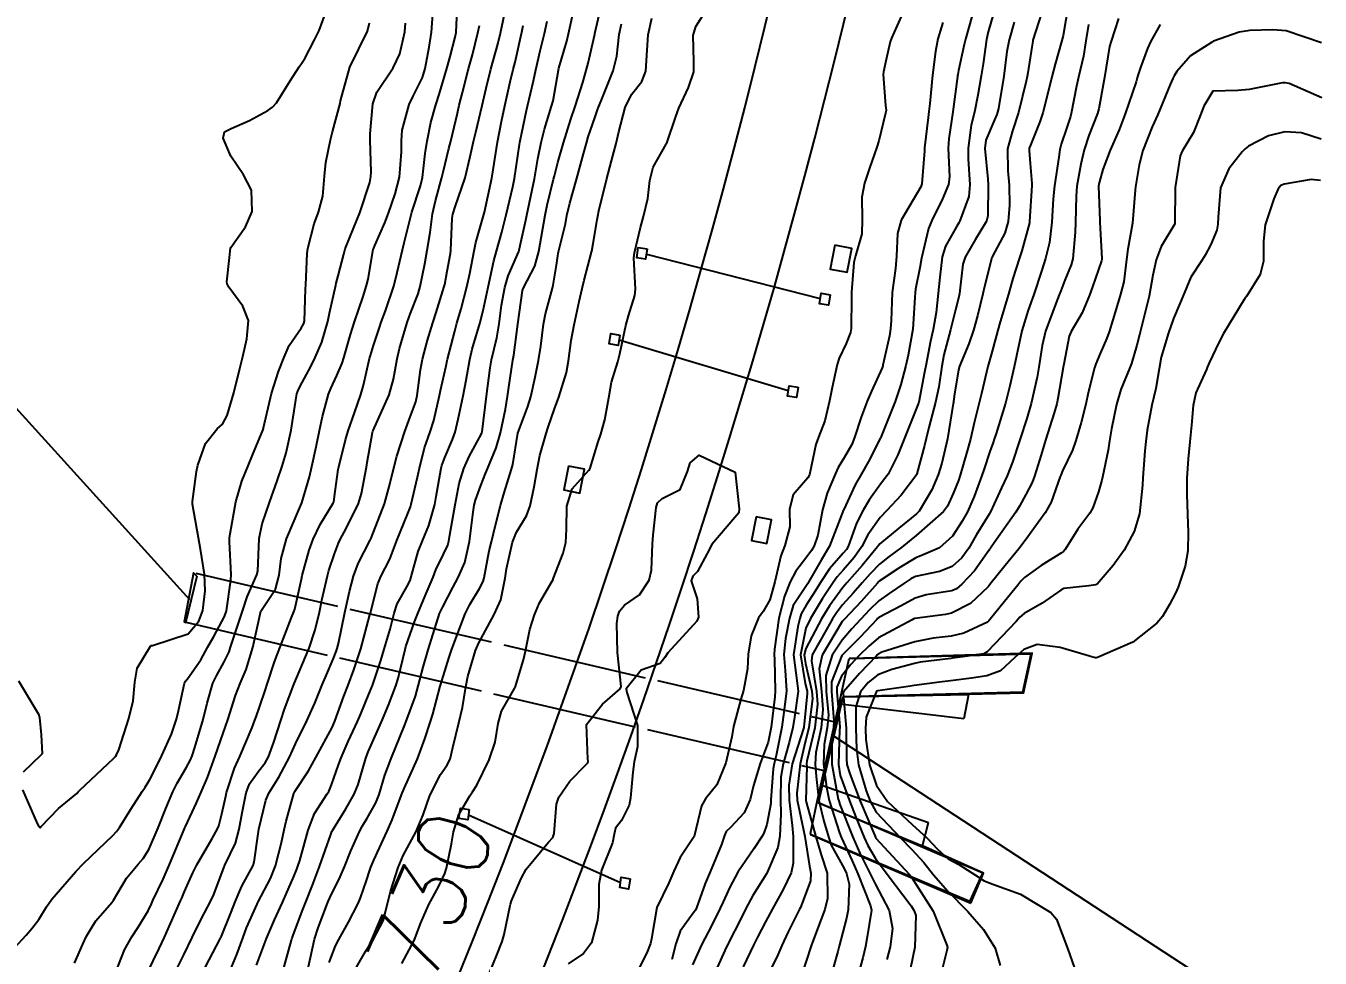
# Model space of a CAD drawing. Header units: metres. Extents: x 318500 to 325275, y 7408834 to 7428799.
# Drawn here: x 320228.5 to 320299.7, y 7412256.8 to 7412308.1 of the extents above; entities that cross this region are included whole.
import ezdxf
from ezdxf.enums import TextEntityAlignment as Align

# ---------------------------------------------------------------- set-up
doc = ezdxf.new("R2010")
doc.units = ezdxf.units.M
doc.header["$MEASUREMENT"] = 0
doc.linetypes.add('CONTINUO', pattern=[0])
doc.linetypes.add('TRACEJADO', pattern=[8.7, 8, -0.7])
for name, color, linetype in [('ALA', 45, 'Continuous'), ('Armário', 45, 'Continuous'), ('BUEIRO', 151, 'Continuous'), ('Cotas', 45, 'Continuous'), ('Curvas de Nivel 1m', 11, 'Continuous'), ('Curvas de Nivel 5m', 15, 'Continuous'), ('GALERIA', 45, 'Continuous'), ('Linha Férrea', 20, 'Continuous'), ('Pórticos', 45, 'Continuous'), ('TEXTO', 45, 'Continuous')]:
    doc.layers.add(name, color=color, linetype=linetype)
doc.styles.add('Style-STANDARD', font='STANDARD.shx')

msp = doc.modelspace()

# ---------------------------------------------------------------- linework, layer by layer
at = {"layer": 'ALA', "linetype": 'CONTINUO'}
for points in [[(320283.404, 7412271.378, 715.99), (320283.876, 7412273.578, 715.99), (320273.974, 7412273.29, 720.287)], [(320273.974, 7412273.29, 720.287), (320283.834, 7412273.545, 717.439)], [(320283.37, 7412271.436, 717.439), (320283.834, 7412273.545, 717.439)], [(320283.876, 7412273.578, 715.99), (320283.834, 7412273.545, 717.439)], [(320273.974, 7412273.29, 720.287), (320273.802, 7412273.288, 726.287)], [(320283.37, 7412271.436, 717.439), (320273.476, 7412271.19, 720.29)], [(320283.37, 7412271.436, 717.439), (320283.404, 7412271.378, 715.99), (320280.369, 7412271.315, 715.902)], [(320281.164, 7412261.478, 717.477), (320272.122, 7412265.338, 720.293)], [(320271.673, 7412263.66, 726.287), (320271.681, 7412263.607, 720.285), (320280.504, 7412259.821, 716.354)], [(320280.448, 7412259.912, 717.477), (320271.681, 7412263.607, 720.285)], [(320281.164, 7412261.478, 717.477), (320281.209, 7412261.475, 716.354), (320277.851, 7412262.971, 716.404)], [(320280.504, 7412259.821, 716.354), (320280.448, 7412259.912, 717.477), (320281.164, 7412261.478, 717.477)], [(320280.504, 7412259.821, 716.354), (320281.209, 7412261.475, 716.354)]]:
    msp.add_polyline3d(points, dxfattribs=at)
at = {"layer": 'Armário'}
for points in [[(320273.027, 7412296.04), (320272.769, 7412294.73), (320273.693, 7412294.548), (320273.951, 7412295.858)], [(320258.359, 7412283.88), (320258.102, 7412282.573), (320258.987, 7412282.399), (320259.244, 7412283.706)], [(320268.69, 7412281.092), (320268.433, 7412279.783), (320269.281, 7412279.616), (320269.539, 7412280.925)]]:
    msp.add_lwpolyline(points, close=True, dxfattribs=at)
at = {"layer": 'BUEIRO', "linetype": 'CONTINUO'}
for points in [[(320271.673, 7412263.66, 726.287), (320272.039, 7412265.414, 726.292), (320273.327, 7412271.131, 726.29), (320273.802, 7412273.288, 726.287)], [(320273.476, 7412271.19, 720.29), (320280.369, 7412271.315, 715.902), (320280.123, 7412269.974, 715.755)], [(320272.122, 7412265.338, 720.293), (320277.851, 7412262.971, 716.404), (320278.17, 7412264.271, 716.059)]]:
    msp.add_polyline3d(points, dxfattribs=at)
at = {"layer": 'Curvas de Nivel 1m', "flags": 128}
for points, elevation in [([(320235.16, 7412255.97), (320235.818, 7412257.323), (320236.12, 7412257.956), (320236.452, 7412258.7), (320236.997, 7412259.943), (320237.065, 7412260.1), (320237.228, 7412260.47), (320237.687, 7412261.49), (320237.908, 7412261.93), (320238.738, 7412263.391), (320239.031, 7412263.914), (320239.103, 7412264.082), (320239.283, 7412264.749), (320239.49, 7412265.715), (320239.53, 7412265.908), (320239.976, 7412267.247), (320240.275, 7412267.901), (320240.947, 7412269.495), (320241.094, 7412269.894), (320241.16, 7412270.086), (320241.362, 7412270.665), (320241.679, 7412271.582), (320241.775, 7412271.884), (320242.175, 7412273.102), (320242.462, 7412273.874), (320243.108, 7412275.546), (320243.237, 7412275.863), (320243.288, 7412276.007), (320243.442, 7412276.659), (320243.654, 7412277.661), (320243.7, 7412277.858), (320244.089, 7412279.246), (320244.299, 7412279.852), (320244.686, 7412280.661), (320245.409, 7412281.841), (320245.438, 7412281.913), (320245.52, 7412282.486), (320245.685, 7412283.691), (320245.711, 7412283.837), (320246.075, 7412285.32), (320246.223, 7412285.83), (320246.57, 7412286.815), (320246.926, 7412287.82), (320247.079, 7412288.337), (320247.412, 7412289.813), (320247.457, 7412289.978), (320247.631, 7412290.527), (320247.945, 7412291.506), (320248.045, 7412291.804), (320248.279, 7412292.424), (320248.746, 7412293.794), (320248.93, 7412294.543), (320249.217, 7412295.787), (320249.319, 7412296.172), (320249.709, 7412297.78), (320249.731, 7412297.858), (320250.216, 7412299.305), (320250.316, 7412299.774), (320250.461, 7412301.082), (320250.572, 7412301.772), (320250.78, 7412302.785), (320251.054, 7412303.768), (320251.246, 7412304.335), (320251.665, 7412305.762), (320251.702, 7412305.891), (320251.84, 7412306.425), (320252.126, 7412307.486), (320252.168, 7412307.755), (320252.256, 7412309.383)], 721), ([(320243.936, 7412255.849), (320244.162, 7412256.828), (320244.382, 7412257.842), (320244.571, 7412258.467), (320245.097, 7412259.832), (320245.134, 7412259.919), (320245.224, 7412260.125), (320245.795, 7412261.271), (320246.026, 7412261.822), (320246.375, 7412262.703), (320246.871, 7412263.814), (320247.014, 7412264.072), (320247.28, 7412264.503), (320247.756, 7412265.34), (320247.929, 7412265.801), (320248.248, 7412266.864), (320248.595, 7412267.791), (320249.349, 7412269.641), (320249.405, 7412269.779), (320249.928, 7412271.218), (320250.089, 7412271.773), (320250.35, 7412272.816), (320250.631, 7412273.768), (320250.82, 7412274.361), (320251.266, 7412275.762), (320251.314, 7412275.879), (320251.436, 7412276.141), (320251.996, 7412277.208), (320252.292, 7412277.748), (320252.643, 7412278.571), (320252.905, 7412279.739), (320253.117, 7412281.346), (320253.173, 7412281.735), (320253.238, 7412282.011), (320253.526, 7412282.818), (320253.788, 7412283.474), (320253.9, 7412283.725), (320254.384, 7412284.891), (320254.615, 7412285.714), (320254.883, 7412287.011), (320255, 7412287.709), (320255.071, 7412288.235), (320255.302, 7412289.705), (320255.348, 7412289.981), (320255.574, 7412291.701), (320255.657, 7412292.361), (320255.826, 7412293.54), (320255.887, 7412293.698), (320256.498, 7412294.882), (320256.721, 7412295.69), (320256.869, 7412296.532), (320257.068, 7412297.687), (320257.184, 7412298.237), (320257.538, 7412299.682), (320257.58, 7412299.854), (320257.764, 7412300.593), (320258.077, 7412301.676), (320258.493, 7412302.976), (320258.726, 7412303.666), (320259.154, 7412304.991), (320259.337, 7412305.657), (320259.435, 7412306.058), (320259.801, 7412307.651), (320259.812, 7412307.699), (320259.864, 7412307.925), (320260.195, 7412309.336)], 727), ([(320281.888, 7412309.231), (320281.453, 7412307.777), (320281.361, 7412307.365), (320281.177, 7412306.03), (320281.071, 7412305.368), (320280.894, 7412304.295), (320280.71, 7412303.371), (320280.529, 7412302.643), (320280.353, 7412301.374), (320280.364, 7412300.781), (320280.458, 7412299.373), (320280.394, 7412298.723), (320279.899, 7412297.378), (320279.84, 7412297.267), (320279.726, 7412297.094), (320279.106, 7412295.992), (320278.935, 7412295.391), (320278.799, 7412294.278), (320278.707, 7412293.394), (320278.604, 7412292.341), (320278.432, 7412291.398), (320278.282, 7412290.759), (320278.025, 7412289.404), (320277.963, 7412289.056), (320277.638, 7412287.409), (320277.588, 7412287.246), (320276.86, 7412285.421), (320276.489, 7412284.493), (320275.952, 7412283.434), (320275.778, 7412283.195), (320275.532, 7412282.895), (320274.927, 7412282.037), (320274.572, 7412281.449), (320274.22, 7412280.736), (320273.761, 7412279.457), (320273.662, 7412279.284), (320273.485, 7412279.096), (320272.717, 7412278.226), (320272.225, 7412277.479), (320271.936, 7412276.999), (320271.441, 7412276.218), (320271.17, 7412275.757), (320271.091, 7412275.495), (320270.987, 7412275.058), (320270.74, 7412273.5), (320270.954, 7412271.929), (320271.004, 7412271.496), (320270.793, 7412270.064), (320270.703, 7412269.5), (320270.506, 7412268.663), (320270.172, 7412267.502), (320270.054, 7412266.768), (320270.031, 7412265.503), (320270.044, 7412264.747), (320269.987, 7412263.503), (320269.879, 7412262.889), (320269.293, 7412261.51), (320269.277, 7412261.482), (320269.249, 7412261.433), (320268.509, 7412260.243), (320268.12, 7412259.526), (320267.818, 7412258.924), (320267.192, 7412257.681), (320267.144, 7412257.588), (320267.121, 7412257.541), (320267.064, 7412257.417), (320266.208, 7412255.554)], 727), ([(320285.89, 7412309.3), (320285.582, 7412307.586), (320285.514, 7412307.305), (320285.144, 7412306.007), (320284.971, 7412305.313), (320284.691, 7412304.189), (320284.467, 7412303.32), (320284.303, 7412302.822), (320283.783, 7412301.547), (320283.723, 7412301.388), (320283.709, 7412301.331), (320283.709, 7412301.261), (320283.768, 7412300.533), (320283.858, 7412299.435), (320283.855, 7412299.328), (320283.742, 7412297.341), (320283.729, 7412297.275), (320283.318, 7412295.724), (320283.188, 7412295.338), (320282.814, 7412294.212), (320282.572, 7412293.346), (320282.128, 7412291.826), (320281.988, 7412291.355), (320281.916, 7412291.086), (320281.63, 7412290), (320281.485, 7412289.499), (320281.444, 7412289.362), (320281.093, 7412287.869), (320280.971, 7412287.366), (320280.685, 7412286.263), (320280.481, 7412285.371), (320280.292, 7412284.64), (320279.915, 7412283.376), (320279.818, 7412283.095), (320279.525, 7412282.371), (320279.223, 7412281.676), (320279.008, 7412281.388), (320277.496, 7412280.057), (320276.706, 7412279.422), (320276.001, 7412278.913), (320275.476, 7412278.488), (320274.964, 7412277.949), (320274.529, 7412277.449), (320274.021, 7412276.885), (320273.442, 7412276.241), (320273.102, 7412275.798), (320272.899, 7412275.468), (320272.237, 7412274.297), (320271.764, 7412273.485), (320271.728, 7412273.163), (320272.01, 7412271.481), (320272.067, 7412270.782), (320271.915, 7412269.482), (320271.477, 7412267.633), (320271.465, 7412267.488), (320271.472, 7412267.344), (320271.43, 7412265.488), (320271.453, 7412265.332), (320271.973, 7412263.479), (320272.273, 7412262.487), (320272.601, 7412261.47), (320272.621, 7412260.077), (320272.461, 7412259.471), (320272.128, 7412258.554), (320271.715, 7412257.482), (320271.173, 7412255.786)], 724), ([(320228.297, 7412266.06), (320229.112, 7412264.212), (320229.197, 7412264.051), (320229.269, 7412263.975), (320229.304, 7412264.015), (320229.325, 7412264.049), (320230.279, 7412265.041), (320231.298, 7412265.856), (320231.375, 7412265.943), (320231.443, 7412266.018), (320233.327, 7412267.797), (320233.416, 7412267.902), (320233.471, 7412267.989), (320233.608, 7412268.263), (320234.153, 7412269.988), (320234.395, 7412270.954), (320234.489, 7412271.983), (320234.607, 7412272.767), (320235.348, 7412273.971), (320235.41, 7412274.007), (320235.453, 7412274.012), (320237.417, 7412274.657), (320238.016, 7412275.342), (320238.235, 7412275.932), (320238.354, 7412277.023), (320238.326, 7412277.931), (320238.106, 7412279.308), (320237.986, 7412279.935), (320237.664, 7412281.783), (320237.655, 7412281.939), (320237.88, 7412283.592), (320237.952, 7412283.936), (320238.37, 7412285.12), (320239.026, 7412285.925), (320239.311, 7412286.184), (320239.577, 7412286.666), (320239.93, 7412287.915), (320240.259, 7412289.261), (320240.437, 7412289.908), (320240.656, 7412290.883), (320240.743, 7412291.904), (320240.427, 7412292.678), (320239.668, 7412293.729), (320239.576, 7412293.921), (320239.559, 7412294.033), (320239.692, 7412295.357), (320239.746, 7412295.872), (320239.766, 7412295.919), (320240.575, 7412297.05), (320240.95, 7412297.902), (320240.907, 7412299.067), (320240.462, 7412299.909), (320239.765, 7412300.948), (320239.35, 7412301.924), (320239.431, 7412302.278), (320239.788, 7412302.463), (320240.801, 7412302.899), (320241.803, 7412303.455), (320242.063, 7412303.63), (320242.292, 7412303.883), (320243.038, 7412305.088), (320243.535, 7412305.864), (320243.66, 7412306.036), (320243.837, 7412306.325), (320244.37, 7412307.337), (320244.636, 7412307.852), (320244.963, 7412308.759)], 717), ([(320238.173, 7412255.925), (320239.189, 7412257.852), (320239.207, 7412257.893), (320239.216, 7412257.91), (320239.792, 7412259.324), (320240.018, 7412259.902), (320240.371, 7412260.76), (320240.997, 7412261.893), (320241.064, 7412262.08), (320241.267, 7412263.635), (320241.309, 7412263.889), (320241.694, 7412265.484), (320241.869, 7412265.881), (320242.421, 7412266.766), (320242.998, 7412267.865), (320243.337, 7412268.598), (320243.952, 7412269.854), (320244.388, 7412270.827), (320244.806, 7412271.846), (320244.975, 7412272.255), (320245.401, 7412273.255), (320245.567, 7412273.678), (320245.62, 7412273.837), (320245.689, 7412274.112), (320246.048, 7412275.831), (320246.302, 7412276.972), (320246.517, 7412277.824), (320246.775, 7412278.515), (320247.438, 7412279.811), (320247.491, 7412279.919), (320248.225, 7412281.799), (320248.511, 7412282.809), (320248.746, 7412283.792), (320248.909, 7412284.43), (320249.341, 7412285.783), (320249.576, 7412286.396), (320249.947, 7412287.416), (320250.029, 7412287.776), (320250.203, 7412289.182), (320250.319, 7412289.773), (320250.591, 7412290.815), (320250.888, 7412291.768), (320251.078, 7412292.343), (320251.521, 7412293.761), (320251.55, 7412293.883), (320251.683, 7412294.612), (320251.863, 7412295.592), (320251.88, 7412295.757), (320251.951, 7412297.532), (320251.985, 7412297.756), (320252.124, 7412298.144), (320252.667, 7412299.746), (320252.951, 7412300.926), (320253.133, 7412301.74), (320253.262, 7412302.264), (320253.598, 7412303.733), (320253.82, 7412304.693), (320254.076, 7412305.726), (320254.459, 7412307.113), (320254.611, 7412307.719), (320254.843, 7412308.748)], 723), ([(320242.571, 7412255.869), (320243.108, 7412257.78), (320243.133, 7412257.861), (320243.15, 7412257.901), (320243.192, 7412258.008), (320243.69, 7412259.376), (320243.875, 7412259.85), (320244.265, 7412260.814), (320244.655, 7412261.839), (320245.268, 7412263.598), (320245.333, 7412263.766), (320245.363, 7412263.829), (320246.1, 7412265.01), (320246.563, 7412265.817), (320246.776, 7412266.347), (320247.205, 7412267.811), (320247.333, 7412268.151), (320248.062, 7412269.799), (320248.443, 7412270.714), (320248.851, 7412271.788), (320248.975, 7412272.197), (320249.359, 7412273.781), (320249.412, 7412273.96), (320249.883, 7412275.318), (320250.056, 7412275.774), (320250.475, 7412276.739), (320250.903, 7412277.766), (320251.063, 7412278.167), (320251.479, 7412279.033), (320251.714, 7412279.53), (320251.772, 7412279.756), (320251.827, 7412280.089), (320252.114, 7412281.751), (320252.348, 7412282.928), (320252.593, 7412283.744), (320252.887, 7412284.403), (320253.569, 7412285.65), (320253.594, 7412285.706), (320253.602, 7412285.73), (320253.607, 7412285.766), (320253.841, 7412287.726), (320254.045, 7412289.292), (320254.125, 7412289.722), (320254.411, 7412290.946), (320254.538, 7412291.717), (320254.678, 7412292.732), (320254.854, 7412293.712), (320255.032, 7412294.357), (320255.62, 7412295.701), (320255.643, 7412295.759), (320255.705, 7412296.025), (320256.009, 7412297.414), (320256.068, 7412297.697), (320256.355, 7412299.083), (320256.478, 7412299.693), (320256.666, 7412300.791), (320256.852, 7412301.689), (320257.042, 7412302.436), (320257.427, 7412303.684), (320257.505, 7412303.991), (320257.806, 7412305.68), (320257.811, 7412305.699), (320257.832, 7412305.78), (320258.26, 7412307.268), (320258.362, 7412307.672), (320258.632, 7412308.915)], 726), ([(320246.684, 7412256.306), (320247.183, 7412257.159), (320247.614, 7412257.804), (320248.151, 7412258.85), (320248.398, 7412259.792), (320248.559, 7412260.461), (320248.98, 7412261.784), (320249.257, 7412262.444), (320249.968, 7412263.77), (320250.36, 7412264.688), (320250.732, 7412265.759), (320251.317, 7412266.912), (320251.669, 7412267.403), (320251.841, 7412267.745), (320251.989, 7412268.396), (320252.328, 7412269.745), (320252.52, 7412270.585), (320252.703, 7412271.74), (320252.825, 7412272.302), (320253.246, 7412273.732), (320253.414, 7412274.154), (320254.275, 7412275.717), (320254.628, 7412276.527), (320254.865, 7412277.709), (320254.948, 7412278.227), (320255.28, 7412279.703), (320255.495, 7412280.248), (320256.049, 7412281.15), (320256.239, 7412281.693), (320256.471, 7412282.745), (320256.632, 7412283.689), (320256.78, 7412284.459), (320257.133, 7412285.684), (320257.239, 7412286.018), (320257.584, 7412287.041), (320257.817, 7412287.677), (320258.252, 7412289.029), (320258.362, 7412289.669), (320258.512, 7412290.791), (320258.67, 7412291.665), (320258.942, 7412292.94), (320259.114, 7412293.658), (320259.226, 7412294.107), (320259.626, 7412295.651), (320259.641, 7412295.711), (320259.707, 7412296.138), (320259.937, 7412297.437), (320259.972, 7412297.646), (320260.028, 7412297.941), (320260.444, 7412299.64), (320260.724, 7412300.678), (320260.973, 7412301.632), (320261.134, 7412302.286), (320261.475, 7412303.625), (320261.817, 7412304.336), (320262.386, 7412305.053), (320262.617, 7412305.612), (320262.683, 7412306.776), (320262.74, 7412307.611), (320262.954, 7412308.529)], 729), ([(320280.571, 7412308.682), (320280.205, 7412307.377), (320280.139, 7412307.093), (320279.834, 7412305.651), (320279.781, 7412305.431), (320279.775, 7412305.381), (320279.766, 7412305.317), (320279.517, 7412303.384), (320279.289, 7412301.886), (320279.259, 7412301.388), (320279.332, 7412299.811), (320279.277, 7412299.387), (320278.949, 7412298.598), (320278.35, 7412297.401), (320278.175, 7412296.951), (320277.805, 7412295.408), (320277.789, 7412295.318), (320277.691, 7412294.786), (320277.461, 7412293.625), (320277.432, 7412293.414), (320277.421, 7412293.167), (320277.321, 7412291.415), (320277.06, 7412289.987), (320276.918, 7412289.421), (320276.649, 7412288.379), (320276.337, 7412287.429), (320275.571, 7412285.506), (320275.549, 7412285.462), (320275.541, 7412285.44), (320274.87, 7412284.127), (320274.484, 7412283.451), (320274.14, 7412282.844), (320273.51, 7412281.492), (320273.502, 7412281.469), (320272.718, 7412279.472), (320272.26, 7412278.697), (320271.57, 7412277.488), (320271.53, 7412277.418), (320271.457, 7412277.314), (320270.732, 7412276.209), (320270.518, 7412275.504), (320270.311, 7412274.398), (320270.213, 7412273.508), (320270.277, 7412272.627), (320270.351, 7412271.505), (320270.256, 7412270.617), (320270.104, 7412269.509), (320269.785, 7412267.956), (320269.672, 7412267.507), (320269.621, 7412267.212), (320269.502, 7412265.508), (320269.487, 7412265.318), (320269.28, 7412264.148), (320269.113, 7412263.671), (320269.02, 7412263.514), (320268.553, 7412262.81), (320267.688, 7412261.533), (320267.524, 7412261.258), (320267.237, 7412260.705), (320266.867, 7412259.904), (320266.711, 7412259.548), (320266.217, 7412258.542), (320265.695, 7412257.562), (320265.179, 7412256.425)], 728), ([(320288.637, 7412308.511), (320288.222, 7412307.275), (320288.146, 7412306.985), (320287.861, 7412305.28), (320287.828, 7412305.078), (320287.554, 7412303.541), (320287.476, 7412303.283), (320287.003, 7412302.076), (320286.745, 7412301.29), (320286.552, 7412300.509), (320286.34, 7412299.294), (320286.299, 7412298.739), (320286.269, 7412297.295), (320286.254, 7412296.763), (320286.122, 7412295.296), (320286.033, 7412294.959), (320285.682, 7412294.114), (320285.452, 7412293.525), (320285.373, 7412293.304), (320285.182, 7412292.824), (320284.613, 7412291.316), (320284.43, 7412290.526), (320284.256, 7412289.32), (320284.16, 7412288.773), (320283.83, 7412287.326), (320283.582, 7412286.498), (320283.198, 7412285.336), (320282.799, 7412284.093), (320282.511, 7412283.345), (320282.201, 7412282.679), (320281.581, 7412281.359), (320281.509, 7412281.229), (320280.794, 7412280.071), (320280.392, 7412279.371), (320280.018, 7412278.839), (320279.475, 7412278.362), (320278.783, 7412278.077), (320277.466, 7412277.803), (320277.195, 7412277.683), (320276.818, 7412277.42), (320276.014, 7412276.869), (320275.445, 7412276.462), (320274.919, 7412275.964), (320274.444, 7412275.45), (320273.949, 7412274.931), (320273.418, 7412274.302), (320272.874, 7412273.468), (320272.518, 7412272.348), (320272.549, 7412271.472), (320272.662, 7412270.169), (320272.6, 7412269.471), (320272.43, 7412268.563), (320272.392, 7412267.474), (320272.565, 7412266.217), (320272.715, 7412265.469), (320273.273, 7412263.686), (320273.364, 7412263.459), (320273.966, 7412262.159), (320274.292, 7412261.444), (320274.988, 7412259.669), (320275.028, 7412259.433), (320274.779, 7412257.854), (320274.701, 7412257.437), (320274.554, 7412256.809), (320274.176, 7412255.445)], 722), ([(320227.871, 7412257.371), (320228.502, 7412258.057), (320228.822, 7412258.427), (320229.203, 7412258.916), (320229.629, 7412259.628), (320229.919, 7412260.04), (320231.235, 7412261.558), (320231.669, 7412262.014), (320233.266, 7412263.552), (320233.481, 7412263.775), (320233.636, 7412263.986), (320234.268, 7412264.998), (320234.896, 7412265.974), (320235.064, 7412266.212), (320235.31, 7412266.625), (320235.763, 7412267.524), (320235.98, 7412267.96), (320236.513, 7412269.123), (320236.786, 7412269.948), (320236.89, 7412270.414), (320237.217, 7412271.942), (320237.277, 7412272.046), (320237.383, 7412272.166), (320238.111, 7412273.221), (320238.513, 7412273.929), (320238.831, 7412274.511), (320239.427, 7412275.61), (320239.523, 7412275.919), (320239.763, 7412277.608), (320239.786, 7412277.915), (320239.689, 7412279.715), (320239.694, 7412279.917), (320239.732, 7412280.156), (320240.043, 7412281.912), (320240.38, 7412283.055), (320240.716, 7412283.902), (320240.961, 7412284.487), (320241.543, 7412285.89), (320241.571, 7412285.981), (320242.005, 7412287.884), (320242.403, 7412289.083), (320242.701, 7412289.874), (320242.982, 7412290.518), (320243.644, 7412291.479), (320243.784, 7412291.722), (320243.819, 7412291.858), (320243.887, 7412293.639), (320243.892, 7412293.858), (320243.973, 7412295.58), (320244.004, 7412295.857), (320244.351, 7412297.224), (320244.596, 7412297.851), (320244.842, 7412298.746), (320244.926, 7412299.848), (320245.009, 7412300.6), (320245.248, 7412301.845), (320245.359, 7412302.272), (320245.785, 7412303.84), (320245.787, 7412303.863), (320245.811, 7412303.986), (320246.325, 7412305.833), (320246.823, 7412306.848), (320247.293, 7412307.819), (320247.399, 7412308.285)], 718), ([(320231.167, 7412256.514), (320231.622, 7412257.575), (320231.822, 7412258.011), (320232.347, 7412258.859), (320233.218, 7412259.855), (320233.276, 7412259.933), (320233.311, 7412259.989), (320234.021, 7412261.2), (320234.671, 7412261.976), (320234.952, 7412262.274), (320235.258, 7412262.77), (320235.771, 7412263.962), (320236.201, 7412265.042), (320236.576, 7412265.951), (320236.818, 7412266.437), (320237.32, 7412267.276), (320237.555, 7412267.708), (320237.646, 7412267.935), (320237.798, 7412268.399), (320238.25, 7412269.931), (320238.46, 7412270.832), (320238.783, 7412271.926), (320238.978, 7412272.332), (320239.398, 7412273.109), (320239.672, 7412273.65), (320239.76, 7412273.915), (320239.915, 7412274.412), (320240.407, 7412275.905), (320240.665, 7412276.678), (320241.196, 7412277.894), (320241.25, 7412278.106), (320241.334, 7412279.892), (320241.498, 7412280.71), (320241.895, 7412281.884), (320242.327, 7412283.079), (320242.599, 7412283.874), (320242.816, 7412284.607), (320243.094, 7412285.867), (320243.363, 7412287.639), (320243.409, 7412287.863), (320243.456, 7412287.998), (320243.596, 7412288.278), (320244.147, 7412289.319), (320244.419, 7412289.852), (320244.787, 7412290.694), (320245.108, 7412291.845), (320245.197, 7412292.302), (320245.543, 7412293.841), (320245.57, 7412293.943), (320245.678, 7412294.359), (320245.985, 7412295.546), (320246.068, 7412295.834), (320246.536, 7412297.01), (320246.872, 7412297.823), (320247.428, 7412299.496), (320247.485, 7412299.814), (320247.49, 7412300.078), (320247.432, 7412301.815), (320247.436, 7412302.164), (320247.579, 7412303.813), (320247.816, 7412304.458), (320248.703, 7412305.797), (320249.066, 7412306.567), (320249.35, 7412307.788), (320249.391, 7412308.264)], 719), ([(320236.827, 7412256.283), (320237.176, 7412256.977), (320237.645, 7412257.933), (320238.155, 7412258.976), (320238.648, 7412259.919), (320238.833, 7412260.309), (320239.242, 7412261.385), (320239.384, 7412261.773), (320239.449, 7412261.908), (320240.034, 7412263.131), (320240.232, 7412263.9), (320240.387, 7412264.796), (320240.612, 7412265.897), (320240.803, 7412266.399), (320241.318, 7412267.101), (320241.659, 7412267.551), (320241.836, 7412267.882), (320242.139, 7412268.679), (320242.519, 7412269.872), (320242.731, 7412270.498), (320243.244, 7412271.862), (320243.283, 7412271.96), (320243.385, 7412272.212), (320243.883, 7412273.375), (320244.075, 7412273.853), (320244.41, 7412274.86), (320244.646, 7412275.848), (320244.786, 7412276.501), (320245.092, 7412277.844), (320245.174, 7412278.133), (320245.478, 7412279.043), (320245.693, 7412279.631), (320245.785, 7412279.836), (320246.115, 7412280.45), (320246.8, 7412281.821), (320246.97, 7412282.367), (320247.231, 7412283.815), (320247.279, 7412284.079), (320247.569, 7412285.726), (320247.585, 7412285.795), (320247.605, 7412285.844), (320248.489, 7412287.797), (320248.73, 7412288.666), (320248.919, 7412289.791), (320249.054, 7412290.363), (320249.469, 7412291.783), (320249.655, 7412292.303), (320250.08, 7412293.362), (320250.199, 7412293.775), (320250.443, 7412295.018), (320250.587, 7412295.771), (320250.739, 7412296.746), (320250.869, 7412297.769), (320251.028, 7412298.476), (320251.382, 7412299.764), (320251.45, 7412300.067), (320251.774, 7412301.364), (320251.874, 7412301.759), (320252.246, 7412303.31), (320252.348, 7412303.752), (320252.519, 7412304.452), (320252.855, 7412305.745), (320253.068, 7412306.515), (320253.373, 7412307.737), (320253.467, 7412308.135)], 722), ([(320239.638, 7412255.905), (320240.092, 7412256.99), (320240.424, 7412257.898), (320240.637, 7412258.458), (320241.218, 7412259.767), (320241.256, 7412259.853), (320241.277, 7412259.889), (320241.945, 7412261.174), (320242.228, 7412261.875), (320242.565, 7412263.172), (320242.702, 7412263.869), (320242.809, 7412264.335), (320243.239, 7412265.861), (320243.258, 7412265.904), (320243.302, 7412265.972), (320244.054, 7412267.114), (320244.453, 7412267.843), (320245.347, 7412269.497), (320245.501, 7412269.838), (320245.99, 7412271.211), (320246.221, 7412271.827), (320246.547, 7412272.669), (320246.931, 7412273.817), (320247.429, 7412275.686), (320247.456, 7412275.81), (320247.856, 7412277.402), (320248.03, 7412277.801), (320248.518, 7412278.751), (320248.911, 7412279.789), (320249.505, 7412281.27), (320249.656, 7412281.631), (320249.706, 7412281.778), (320250.045, 7412283.263), (320250.152, 7412283.774), (320250.437, 7412284.891), (320250.749, 7412285.768), (320250.953, 7412286.389), (320251.258, 7412287.763), (320251.313, 7412288.044), (320251.615, 7412289.398), (320251.681, 7412289.698), (320251.695, 7412289.759), (320252.092, 7412291.305), (320252.213, 7412291.752), (320252.443, 7412292.533), (320252.763, 7412293.744), (320252.933, 7412294.489), (320253.165, 7412295.738), (320253.256, 7412296.188), (320253.695, 7412297.731), (320253.731, 7412297.855), (320254.145, 7412299.724), (320254.22, 7412300.186), (320254.444, 7412301.72), (320254.662, 7412302.852), (320254.853, 7412303.714), (320255.154, 7412305.041), (320255.315, 7412305.708), (320255.419, 7412306.123), (320255.777, 7412307.701), (320255.794, 7412307.768), (320255.866, 7412308.13)], 724), ([(320245.177, 7412256.559), (320245.538, 7412257.475), (320245.715, 7412257.825), (320246.245, 7412258.779), (320246.777, 7412259.814), (320246.913, 7412260.125), (320247.239, 7412261.073), (320247.419, 7412261.636), (320247.48, 7412261.807), (320247.637, 7412262.187), (320248.378, 7412263.793), (320248.656, 7412264.413), (320249.161, 7412265.782), (320249.199, 7412265.884), (320249.305, 7412266.129), (320250.052, 7412267.769), (320250.441, 7412268.869), (320250.748, 7412269.766), (320250.898, 7412270.224), (320251.295, 7412271.761), (320251.314, 7412271.827), (320251.385, 7412272.067), (320251.796, 7412273.362), (320251.925, 7412273.752), (320252.21, 7412274.541), (320252.672, 7412275.741), (320252.92, 7412276.256), (320253.451, 7412277.139), (320253.66, 7412277.524), (320253.72, 7412277.726), (320253.99, 7412279.215), (320254.114, 7412279.721), (320254.329, 7412280.548), (320254.606, 7412281.714), (320254.813, 7412282.418), (320255.223, 7412283.705), (320255.285, 7412283.963), (320255.57, 7412285.7), (320256.122, 7412287.157), (320256.28, 7412287.693), (320256.514, 7412288.783), (320256.706, 7412289.689), (320256.84, 7412290.48), (320256.987, 7412291.687), (320257.088, 7412292.254), (320257.485, 7412293.682), (320257.519, 7412293.835), (320257.689, 7412294.938), (320257.789, 7412295.588), (320257.811, 7412295.678), (320258.186, 7412297.21), (320258.274, 7412297.672), (320258.431, 7412298.363), (320258.799, 7412299.664), (320259.175, 7412301.063), (320259.342, 7412301.657), (320259.444, 7412301.997), (320259.801, 7412303.054), (320259.955, 7412303.5), (320260.009, 7412303.647), (320260.148, 7412303.979), (320260.824, 7412305.635), (320261.022, 7412306.453), (320261.15, 7412307.631), (320261.274, 7412308.224)], 728), ([(320278.968, 7412308.299), (320278.692, 7412307.398), (320278.551, 7412306.698), (320278.391, 7412305.402), (320278.246, 7412303.835), (320278.194, 7412303.404), (320278.148, 7412303.061), (320277.962, 7412301.407), (320277.951, 7412301.234), (320277.805, 7412299.409), (320277.748, 7412299.244), (320276.664, 7412297.426), (320276.46, 7412296.688), (320276.422, 7412295.429), (320276.359, 7412294.761), (320276.182, 7412293.432), (320276.111, 7412291.889), (320276.082, 7412291.434), (320276.02, 7412291.059), (320275.669, 7412289.439), (320275.66, 7412289.399), (320275.618, 7412289.285), (320275.034, 7412288.01), (320274.805, 7412287.448), (320274.462, 7412286.57), (320274.107, 7412285.455), (320273.954, 7412285.067), (320273.554, 7412284.377), (320273.21, 7412283.8), (320273.051, 7412283.467), (320272.601, 7412282.397), (320272.332, 7412281.478), (320272.09, 7412280.076), (320271.887, 7412279.484), (320271.742, 7412279.231), (320271.481, 7412278.886), (320270.872, 7412278.096), (320270.563, 7412277.503), (320270.242, 7412276.714), (320269.945, 7412275.512), (320269.703, 7412273.805), (320269.684, 7412273.516), (320269.69, 7412273.232), (320269.731, 7412271.515), (320269.711, 7412271.178), (320269.52, 7412269.517), (320269.342, 7412268.692), (320268.902, 7412267.516), (320268.537, 7412266.297), (320268.353, 7412265.524), (320268.025, 7412264.793), (320267.277, 7412263.995), (320267.045, 7412263.772), (320266.937, 7412263.545), (320266.779, 7412263.062), (320266.15, 7412261.557), (320265.888, 7412260.912), (320265.399, 7412259.567), (320265.343, 7412259.444), (320265.215, 7412259.266), (320264.503, 7412258.274), (320264.264, 7412257.579), (320264.038, 7412256.725)], 729), ([(320282.896, 7412308.323), (320282.615, 7412307.349), (320282.492, 7412306.709), (320282.314, 7412305.353), (320282.028, 7412303.573), (320281.981, 7412303.357), (320281.935, 7412303.231), (320281.804, 7412302.948), (320281.329, 7412301.823), (320281.276, 7412301.365), (320281.44, 7412299.678), (320281.463, 7412299.363), (320281.441, 7412297.654), (320281.363, 7412297.364), (320280.749, 7412296.335), (320280.191, 7412295.375), (320280.069, 7412295.002), (320279.887, 7412293.378), (320279.851, 7412293.195), (320279.661, 7412292.476), (320279.383, 7412291.384), (320279.016, 7412290.002), (320278.9, 7412289.391), (320278.745, 7412288.25), (320278.567, 7412287.395), (320278.186, 7412286.01), (320278.041, 7412285.403), (320277.952, 7412285.016), (320277.541, 7412283.46), (320277.528, 7412283.422), (320276.67, 7412282.276), (320275.884, 7412281.434), (320275.506, 7412281.048), (320274.844, 7412280.099), (320274.504, 7412279.45), (320274.091, 7412278.844), (320273.471, 7412278.16), (320273.146, 7412277.783), (320272.922, 7412277.468), (320272.338, 7412276.585), (320271.681, 7412275.486), (320271.425, 7412274.953), (320271.13, 7412273.494), (320271.386, 7412271.915), (320271.493, 7412271.488), (320271.502, 7412271.364), (320271.356, 7412269.859), (320271.314, 7412269.527), (320271.307, 7412269.491), (320271.292, 7412269.433), (320270.677, 7412267.497), (320270.486, 7412266.324), (320270.509, 7412265.498), (320270.677, 7412264.098), (320270.728, 7412263.495), (320270.721, 7412262.03), (320270.613, 7412261.496), (320270.169, 7412260.568), (320269.591, 7412259.506), (320269.457, 7412259.267), (320269.209, 7412258.803), (320268.766, 7412257.947), (320268.547, 7412257.52), (320267.964, 7412256.315)], 726), ([(320286.981, 7412308.181), (320286.839, 7412307.29), (320286.698, 7412306.441), (320286.438, 7412305.294), (320286.33, 7412304.79), (320286.036, 7412303.298), (320285.989, 7412303.117), (320285.798, 7412302.528), (320285.48, 7412301.609), (320285.405, 7412301.306), (320285.344, 7412300.877), (320285.105, 7412299.31), (320285.032, 7412298.6), (320284.963, 7412297.312), (320284.839, 7412296.187), (320284.623, 7412295.316), (320284.391, 7412294.617), (320283.969, 7412293.326), (320283.661, 7412292.471), (320283.306, 7412291.335), (320283.016, 7412289.952), (320282.888, 7412289.341), (320282.653, 7412288.296), (320282.414, 7412287.348), (320281.901, 7412285.683), (320281.796, 7412285.357), (320281.736, 7412285.189), (320281.56, 7412284.691), (320281.226, 7412283.682), (320281.117, 7412283.364), (320280.685, 7412282.206), (320280.313, 7412281.372), (320280.035, 7412280.844), (320279.496, 7412280.022), (320278.777, 7412279.391), (320277.884, 7412279.004), (320277.481, 7412278.827), (320276.592, 7412278.304), (320275.462, 7412277.543), (320275.407, 7412277.494), (320275.363, 7412277.441), (320274.464, 7412276.43), (320273.546, 7412275.459), (320273.49, 7412275.399), (320273.429, 7412275.319), (320272.321, 7412273.476), (320272.154, 7412272.724), (320272.276, 7412271.477), (320272.36, 7412270.48), (320272.259, 7412269.476), (320271.971, 7412268.115), (320271.927, 7412267.481), (320271.996, 7412266.804), (320272.131, 7412265.478), (320272.417, 7412264.339), (320272.668, 7412263.469), (320272.821, 7412263.022), (320273.258, 7412262.226), (320273.526, 7412261.729), (320273.652, 7412261.454), (320273.814, 7412260.878), (320273.757, 7412259.452), (320273.667, 7412259), (320273.256, 7412257.459), (320273.187, 7412257.164), (320272.699, 7412255.467)], 723), ([(320290.927, 7412308.181), (320290.403, 7412307.242), (320290.237, 7412306.862), (320289.839, 7412305.825), (320289.699, 7412305.385), (320289.664, 7412305.252), (320289.607, 7412305.032), (320289.003, 7412303.262), (320288.67, 7412302.394), (320288.169, 7412301.274), (320287.764, 7412300.204), (320287.562, 7412299.473), (320287.541, 7412299.282), (320287.609, 7412297.404), (320287.612, 7412297.281), (320287.706, 7412295.662), (320287.723, 7412295.28), (320287.724, 7412295.255), (320287.699, 7412295.183), (320287.207, 7412293.755), (320287.041, 7412293.286), (320286.631, 7412292.32), (320286.03, 7412291.296), (320285.915, 7412291.028), (320285.623, 7412289.488), (320285.595, 7412289.326), (320285.595, 7412289.3), (320285.302, 7412287.596), (320285.235, 7412287.305), (320285.086, 7412286.808), (320284.623, 7412285.314), (320284.37, 7412284.506), (320284.003, 7412283.323), (320283.874, 7412282.985), (320283.525, 7412282.326), (320283.18, 7412281.67), (320282.985, 7412281.338), (320281.796, 7412279.659), (320281.58, 7412279.359), (320281.541, 7412279.307), (320281.488, 7412279.232), (320280.714, 7412278.125), (320280.016, 7412277.374), (320279.714, 7412277.12), (320279.454, 7412277.007), (320278.05, 7412276.802), (320277.448, 7412276.617), (320276.664, 7412276.199), (320275.432, 7412275.543), (320275.375, 7412275.497), (320275.325, 7412275.441), (320274.408, 7412274.462), (320273.41, 7412273.46), (320272.844, 7412272.013), (320272.831, 7412271.468), (320272.97, 7412269.851), (320272.946, 7412269.466), (320272.862, 7412268.984), (320272.859, 7412267.467), (320273.209, 7412265.554), (320273.235, 7412265.461), (320273.297, 7412265.257), (320274.013, 7412263.449), (320274.402, 7412262.583), (320274.955, 7412261.434), (320275.242, 7412260.893), (320276.018, 7412259.422), (320276.202, 7412258.423), (320276.069, 7412257.421), (320275.879, 7412256.727)], 721), ([(320299.82, 7412304.147), (320298.033, 7412304.933), (320297.828, 7412304.985), (320297.667, 7412304.981), (320295.824, 7412304.604), (320295.203, 7412304.559), (320293.823, 7412304.51), (320293.322, 7412303.698), (320293.153, 7412303.207), (320292.758, 7412302.248), (320292.135, 7412301.216), (320292.03, 7412300.963), (320291.75, 7412299.22), (320291.73, 7412297.22), (320290.977, 7412295.965), (320290.701, 7412295.235), (320290.53, 7412294.395), (320290.318, 7412293.24), (320289.887, 7412291.481), (320289.822, 7412291.247), (320289.783, 7412291.112), (320289.639, 7412290.546), (320289.35, 7412289.528), (320289.246, 7412289.256), (320288.768, 7412288.097), (320288.516, 7412287.266), (320288.241, 7412285.935), (320288.146, 7412285.271), (320288.073, 7412284.762), (320287.757, 7412283.277), (320287.714, 7412283.101), (320287.528, 7412282.466), (320287.221, 7412281.576), (320287.048, 7412281.285), (320286.386, 7412280.406), (320285.706, 7412279.298), (320285.606, 7412279.181), (320285.487, 7412279.105), (320284.385, 7412278.408), (320283.466, 7412277.751), (320283.255, 7412277.541), (320283.088, 7412277.336), (320282.36, 7412276.433), (320281.5, 7412275.359), (320281.429, 7412275.296), (320280.111, 7412274.685), (320279.421, 7412274.523), (320278.427, 7412274.401), (320277.418, 7412274.205), (320275.608, 7412273.633), (320275.411, 7412273.535), (320275.358, 7412273.493), (320275.309, 7412273.441), (320274.384, 7412272.461), (320273.498, 7412271.459), (320273.479, 7412271.359), (320273.65, 7412269.457), (320273.652, 7412267.776), (320273.685, 7412267.455), (320273.84, 7412266.935), (320274.408, 7412265.443), (320275.25, 7412263.45), (320275.257, 7412263.43), (320275.27, 7412263.407), (320277.117, 7412261.411), (320277.248, 7412261.254), (320278.427, 7412259.392), (320279.192, 7412257.504), (320279.217, 7412257.38), (320279.188, 7412257.223), (320278.723, 7412255.387)], 719), ([(320299.791, 7412301.875), (320298.708, 7412302.22), (320297.797, 7412302.272), (320296.888, 7412302.059), (320295.785, 7412301.495), (320295.606, 7412301.349), (320295.448, 7412301.175), (320294.713, 7412300.238), (320294.248, 7412299.193), (320294.117, 7412297.578), (320294.11, 7412297.194), (320294.049, 7412296.872), (320293.713, 7412296.077), (320293.413, 7412295.494), (320293.222, 7412295.205), (320292.613, 7412294.284), (320292.168, 7412293.215), (320292.022, 7412292.861), (320291.658, 7412292.009), (320291.392, 7412291.224), (320290.989, 7412289.87), (320290.865, 7412289.231), (320290.691, 7412288.147), (320290.467, 7412287.237), (320290.203, 7412285.868), (320290.134, 7412285.242), (320290.085, 7412284.719), (320289.972, 7412283.244), (320289.952, 7412282.825), (320289.788, 7412281.246), (320289.5, 7412280.275), (320288.944, 7412279.258), (320288.331, 7412278.414), (320287.462, 7412277.382), (320287.393, 7412277.349), (320287, 7412277.285), (320285.617, 7412277.139), (320285.456, 7412277.056), (320284.432, 7412276.329), (320283.437, 7412275.771), (320283.203, 7412275.564), (320283.004, 7412275.336), (320281.413, 7412273.649), (320281.225, 7412273.548), (320280.058, 7412273.374), (320279.486, 7412273.302), (320279.409, 7412273.293), (320277.72, 7412273.09), (320277.404, 7412273.024), (320276.15, 7412272.678), (320275.394, 7412272.393), (320274.858, 7412271.975), (320274.44, 7412271.449), (320274.181, 7412270.639), (320274.176, 7412269.452), (320274.208, 7412268.321), (320274.317, 7412267.445), (320274.746, 7412266.001), (320274.96, 7412265.435), (320275.291, 7412264.841), (320276.628, 7412263.416), (320277.264, 7412262.779), (320277.913, 7412262.057), (320278.453, 7412261.392), (320279.237, 7412260.481), (320280.335, 7412259.363), (320281.205, 7412258.366), (320281.851, 7412257.343), (320282.122, 7412256.399)], 718), ([(320299.757, 7412299.593), (320299.231, 7412299.653), (320297.754, 7412299.408), (320297.571, 7412299.324), (320297.421, 7412299.145), (320297.189, 7412298.592), (320296.699, 7412297.155), (320296.607, 7412296.266), (320296.61, 7412295.156), (320296.429, 7412294.419), (320295.671, 7412293.221), (320295.647, 7412293.194), (320295.631, 7412293.171), (320295.547, 7412293.05), (320294.415, 7412291.189), (320294.154, 7412290.681), (320293.625, 7412289.564), (320293.518, 7412289.305), (320293.47, 7412289.202), (320292.887, 7412287.921), (320292.75, 7412287.208), (320292.653, 7412286.136), (320292.564, 7412285.21), (320292.477, 7412284.29), (320292.396, 7412283.211), (320292.397, 7412282.341), (320292.44, 7412281.211), (320292.463, 7412280.247), (320292.448, 7412279.21), (320292.308, 7412278.381), (320291.916, 7412277.215), (320291.777, 7412276.895), (320291.446, 7412276.255), (320291.053, 7412275.609), (320290.74, 7412275.23), (320289.419, 7412274.183), (320287.478, 7412273.346), (320287.41, 7412273.329), (320287.356, 7412273.335), (320285.416, 7412273.898), (320284.163, 7412274.065), (320283.415, 7412273.788), (320282.924, 7412273.337), (320282.139, 7412272.608), (320281.395, 7412272.33), (320280.548, 7412272.213), (320279.39, 7412272.066), (320278.782, 7412271.996), (320277.386, 7412271.798), (320277.052, 7412271.748), (320275.381, 7412271.519), (320275.333, 7412271.489), (320275.297, 7412271.441), (320274.75, 7412270.056), (320274.702, 7412269.446), (320274.734, 7412268.837), (320274.93, 7412267.436), (320275.313, 7412266.303), (320275.926, 7412265.424), (320277.281, 7412264.158), (320278.097, 7412263.398), (320278.669, 7412262.794), (320279.259, 7412262.273), (320279.838, 7412261.953), (320280.761, 7412261.357), (320281.245, 7412261.047), (320281.721, 7412260.867), (320283.235, 7412260.32), (320284.9, 7412259.305), (320285.215, 7412258.943), (320285.848, 7412257.29), (320286.187, 7412256.292)], 717), ([(320253.902, 7412255.719), (320254.397, 7412256.927), (320254.703, 7412257.707), (320254.81, 7412258.091), (320255.148, 7412259.701), (320255.161, 7412259.76), (320255.224, 7412259.95), (320255.755, 7412261.18), (320256.028, 7412261.688), (320257.265, 7412263.184), (320257.496, 7412263.439), (320257.57, 7412263.667), (320257.69, 7412265.27), (320257.82, 7412265.665), (320258.436, 7412266.536), (320259.327, 7412267.449), (320259.431, 7412267.546), (320259.44, 7412267.648), (320259.429, 7412267.747), (320259.35, 7412269.65), (320260.229, 7412270.775), (320261.202, 7412271.623), (320261.259, 7412271.745), (320261.059, 7412273.625), (320261.011, 7412275.212), (320261.065, 7412275.625), (320261.162, 7412275.896), (320261.439, 7412276.225), (320262.26, 7412276.8), (320262.792, 7412277.607), (320262.919, 7412278.155), (320262.981, 7412279.605), (320263.013, 7412280.087), (320263.178, 7412281.603), (320263.252, 7412281.864), (320263.518, 7412282.106), (320264.509, 7412282.602), (320264.905, 7412283.58), (320265.055, 7412284.07), (320265.554, 7412284.477), (320267.54, 7412283.54), (320267.755, 7412281.538), (320267.727, 7412281.318), (320267.505, 7412281.05), (320266.257, 7412279.558), (320265.983, 7412279.062), (320265.468, 7412278.078), (320265.21, 7412277.828), (320265.104, 7412277.575), (320265.445, 7412276.575), (320265.518, 7412275.569), (320265.428, 7412275.351), (320263.832, 7412273.594), (320263.665, 7412273.338), (320263.401, 7412273.011), (320262.353, 7412272.653), (320261.525, 7412271.619), (320261.575, 7412271.42), (320262.162, 7412269.612), (320262.158, 7412268.432), (320261.977, 7412267.61), (320261.898, 7412267.035), (320261.777, 7412265.613), (320261.693, 7412265.215), (320261.281, 7412264.37), (320260.947, 7412263.952), (320260.879, 7412263.626), (320260.785, 7412263.147), (320260.174, 7412261.636), (320260.024, 7412260.853), (320260.023, 7412259.638), (320259.951, 7412258.897), (320259.625, 7412257.643), (320259.184, 7412257.051), (320258.346, 7412256.49)], 731), ([(320228.076, 7412272.07), (320229.177, 7412270.229), (320229.242, 7412270.052), (320229.336, 7412269.095), (320229.38, 7412268.049), (320229.319, 7412267.97), (320228.343, 7412267.026)], 717)]:
    msp.add_lwpolyline(points, dxfattribs=dict(at, elevation=elevation))
at = {"layer": 'Curvas de Nivel 5m', "flags": 128}
for points, elevation in [([(320233.414, 7412255.987), (320233.911, 7412257.251), (320234.312, 7412257.979), (320234.665, 7412258.508), (320235.212, 7412259.409), (320235.399, 7412259.785), (320235.482, 7412259.966), (320236.047, 7412261.149), (320236.397, 7412261.953), (320237.2, 7412263.872), (320237.227, 7412263.941), (320237.24, 7412263.971), (320237.272, 7412264.04), (320237.884, 7412265.338), (320238.146, 7412265.927), (320238.486, 7412266.748), (320238.904, 7412267.916), (320239.343, 7412269.189), (320239.597, 7412269.916), (320240.025, 7412271.255), (320240.284, 7412271.906), (320240.614, 7412272.679), (320240.975, 7412273.897), (320241.43, 7412275.89), (320242.221, 7412277.106), (320242.439, 7412277.875), (320242.55, 7412278.798), (320242.836, 7412279.87), (320243.506, 7412281.479), (320243.63, 7412281.738), (320243.68, 7412281.858), (320244.102, 7412283.284), (320244.227, 7412283.853), (320244.461, 7412284.947), (320244.658, 7412285.849), (320244.817, 7412286.609), (320245.152, 7412287.844), (320245.28, 7412288.158), (320245.605, 7412288.859), (320245.9, 7412289.551), (320245.989, 7412289.834), (320246.349, 7412291.12), (320246.578, 7412291.826), (320247.062, 7412293.217), (320247.243, 7412293.816), (320247.325, 7412294.166), (320247.612, 7412295.811), (320247.636, 7412295.876), (320247.703, 7412296.022), (320248.253, 7412297.271), (320248.448, 7412297.799), (320248.814, 7412298.867), (320249.046, 7412299.791), (320249.161, 7412301.179), (320249.159, 7412301.789), (320249.197, 7412302.381), (320249.583, 7412303.783), (320249.815, 7412304.247), (320250.322, 7412305.279), (320250.467, 7412305.774), (320250.679, 7412306.94), (320250.817, 7412307.77), (320250.883, 7412308.761)], 720), ([(320249.177, 7412256.505), (320249.868, 7412257.77), (320250.232, 7412258.737), (320250.666, 7412259.758), (320250.863, 7412260.118), (320251.236, 7412260.803), (320251.544, 7412261.449), (320251.634, 7412261.746), (320251.911, 7412263.096), (320252.029, 7412263.742), (320252.323, 7412264.701), (320252.921, 7412265.734), (320253.082, 7412265.953), (320253.309, 7412266.327), (320253.984, 7412267.72), (320254.316, 7412268.692), (320254.494, 7412269.713), (320254.673, 7412270.397), (320255.379, 7412271.631), (320255.404, 7412271.675), (320255.416, 7412271.7), (320255.883, 7412273.215), (320255.985, 7412273.694), (320256.235, 7412274.879), (320256.493, 7412275.689), (320256.769, 7412276.357), (320257.458, 7412277.548), (320257.507, 7412277.631), (320257.523, 7412277.679), (320258.056, 7412279.097), (320258.205, 7412279.669), (320258.24, 7412280.412), (320258.27, 7412281.669), (320258.556, 7412282.633), (320259.478, 7412283.651), (320259.508, 7412283.683), (320259.542, 7412283.759), (320259.995, 7412285.213), (320260.13, 7412285.642), (320260.366, 7412286.426), (320260.587, 7412287.635), (320260.73, 7412288.506), (320261.067, 7412289.628), (320261.188, 7412290.065), (320261.512, 7412291.622), (320261.655, 7412292.146), (320262.007, 7412293.276), (320262.038, 7412293.616), (320261.963, 7412295.351), (320261.984, 7412295.617), (320262.313, 7412297.023), (320262.494, 7412297.612), (320262.732, 7412298.619), (320262.832, 7412299.609), (320263.025, 7412300.343), (320263.736, 7412301.6), (320263.751, 7412301.629), (320263.782, 7412301.71), (320264.266, 7412303.13), (320264.435, 7412303.591), (320264.957, 7412304.719), (320265.254, 7412305.579), (320265.266, 7412306.151), (320265.212, 7412307.58), (320265.374, 7412308.071), (320265.88, 7412308.89)], 730), ([(320276.675, 7412308.631), (320276.135, 7412307.436), (320276.062, 7412307.232), (320275.842, 7412306.269), (320275.694, 7412305.58), (320275.683, 7412305.441), (320275.813, 7412303.737), (320275.84, 7412303.469), (320275.836, 7412303.44), (320275.833, 7412303.416), (320275.808, 7412303.312), (320275.438, 7412301.791), (320275.331, 7412301.444), (320274.929, 7412300.282), (320274.651, 7412299.451), (320274.504, 7412298.691), (320274.523, 7412297.452), (320274.511, 7412296.66), (320274.151, 7412295.455), (320274.057, 7412295.094), (320273.939, 7412293.457), (320273.938, 7412293.186), (320273.919, 7412291.457), (320273.876, 7412291.228), (320273.637, 7412290.623), (320273.262, 7412289.829), (320273.153, 7412289.467), (320272.868, 7412288.204), (320272.723, 7412287.473), (320272.471, 7412286.369), (320272.126, 7412285.482), (320271.978, 7412285.069), (320271.644, 7412283.488), (320271.621, 7412283.406), (320271.536, 7412283.233), (320270.729, 7412282.295), (320270.524, 7412281.505), (320270.538, 7412280.542), (320270.273, 7412279.508), (320270.051, 7412278.942), (320269.715, 7412277.516), (320269.67, 7412277.303), (320269.445, 7412276.526), (320269.075, 7412275.884), (320268.822, 7412275.526), (320268.405, 7412274.546), (320268.257, 7412273.532), (320268.215, 7412272.714), (320267.989, 7412271.534), (320267.847, 7412271.061), (320267.449, 7412269.539), (320267.344, 7412268.984), (320267.025, 7412267.545), (320266.521, 7412266.343), (320265.903, 7412265.561), (320265.683, 7412265.175), (320265.293, 7412263.57), (320265.269, 7412263.501), (320264.503, 7412262.332), (320264.165, 7412261.581), (320263.88, 7412260.944), (320263.22, 7412259.59), (320262.929, 7412257.859), (320262.871, 7412257.595), (320262.679, 7412257.091), (320261.914, 7412255.609)], 730), ([(320284.387, 7412308.818), (320283.925, 7412307.329), (320283.909, 7412307.279), (320283.854, 7412306.94), (320283.637, 7412305.529), (320283.609, 7412305.333), (320283.558, 7412305.065), (320283.13, 7412303.34), (320282.796, 7412302.344), (320282.524, 7412301.349), (320282.544, 7412300.131), (320282.614, 7412299.347), (320282.628, 7412298.236), (320282.56, 7412297.348), (320282.376, 7412296.694), (320281.701, 7412295.439), (320281.671, 7412295.39), (320281.658, 7412295.36), (320281.264, 7412293.776), (320281.174, 7412293.365), (320280.874, 7412292.151), (320280.657, 7412291.37), (320280.402, 7412290.609), (320279.878, 7412289.377), (320279.818, 7412289.177), (320279.595, 7412287.726), (320279.556, 7412287.415), (320279.55, 7412287.381), (320279.539, 7412287.33), (320279.218, 7412285.385), (320278.902, 7412284.038), (320278.701, 7412283.393), (320278.352, 7412282.574), (320277.653, 7412281.408), (320277.508, 7412281.257), (320276.543, 7412280.467), (320275.492, 7412279.61), (320275.416, 7412279.515), (320275.368, 7412279.441), (320274.523, 7412278.401), (320273.687, 7412277.458), (320273.58, 7412277.337), (320273.456, 7412277.194), (320272.725, 7412276.187), (320272.289, 7412275.477), (320271.414, 7412273.846), (320271.332, 7412273.491), (320271.403, 7412273.013), (320271.749, 7412271.484), (320271.783, 7412271.075), (320271.596, 7412269.486), (320271.339, 7412268.439), (320271.102, 7412267.492), (320270.928, 7412265.872), (320270.948, 7412265.494), (320271.277, 7412263.928), (320271.365, 7412263.489), (320271.621, 7412261.852), (320271.696, 7412261.483), (320271.682, 7412261.045), (320271.225, 7412259.819), (320271.123, 7412259.589), (320271.079, 7412259.491), (320270.455, 7412258.244), (320270.108, 7412257.501), (320269.829, 7412256.858), (320269.17, 7412255.546)], 725), ([(320241.175, 7412256.412), (320241.736, 7412257.882), (320242.183, 7412258.898), (320242.621, 7412259.869), (320242.805, 7412260.287), (320243.242, 7412261.299), (320243.405, 7412261.701), (320243.465, 7412261.857), (320243.564, 7412262.166), (320244.027, 7412263.849), (320244.376, 7412264.751), (320245.073, 7412265.833), (320245.161, 7412265.973), (320245.307, 7412266.329), (320245.705, 7412267.445), (320245.848, 7412267.825), (320246.238, 7412268.72), (320246.749, 7412269.819), (320246.929, 7412270.244), (320247.373, 7412271.321), (320247.517, 7412271.669), (320247.571, 7412271.807), (320248.03, 7412273.172), (320248.215, 7412273.798), (320248.533, 7412274.906), (320248.758, 7412275.79), (320248.932, 7412276.293), (320249.452, 7412277.231), (320249.643, 7412277.592), (320249.706, 7412277.778), (320250.082, 7412279.173), (320250.317, 7412279.772), (320250.664, 7412280.603), (320250.996, 7412281.765), (320251.082, 7412282.199), (320251.34, 7412283.762), (320251.384, 7412283.92), (320251.549, 7412284.356), (320251.969, 7412285.349), (320252.119, 7412285.752), (320252.292, 7412286.464), (320252.559, 7412287.745), (320252.73, 7412288.616), (320252.927, 7412289.74), (320253.056, 7412290.311), (320253.472, 7412291.733), (320253.657, 7412292.439), (320253.928, 7412293.726), (320254.24, 7412295.173), (320254.393, 7412295.72), (320254.682, 7412296.749), (320254.918, 7412297.712), (320255.296, 7412299.257), (320255.386, 7412299.705), (320255.665, 7412301.588), (320255.68, 7412301.701), (320255.698, 7412301.785), (320255.788, 7412302.22), (320256.045, 7412303.459), (320256.106, 7412303.697), (320256.436, 7412305.082), (320256.568, 7412305.693), (320256.804, 7412306.732), (320257.032, 7412307.688), (320257.179, 7412308.378)], 725), ([(320299.802, 7412307.179), (320297.87, 7412307.836), (320297.12, 7412307.903), (320295.87, 7412307.865), (320295.276, 7412307.771), (320293.861, 7412307.263), (320293.821, 7412307.24), (320293.757, 7412307.201), (320292.603, 7412306.458), (320291.836, 7412305.596), (320291.693, 7412305.361), (320291.624, 7412305.223), (320291.482, 7412304.88), (320290.795, 7412303.235), (320290.489, 7412302.551), (320289.97, 7412301.247), (320289.768, 7412300.456), (320289.573, 7412299.253), (320289.558, 7412299.063), (320289.408, 7412297.255), (320289.141, 7412295.826), (320289.072, 7412295.259), (320288.925, 7412294.018), (320288.732, 7412293.264), (320288.314, 7412291.927), (320288.118, 7412291.273), (320288, 7412290.92), (320287.632, 7412290.075), (320287.388, 7412289.518), (320287.314, 7412289.283), (320286.971, 7412287.915), (320286.828, 7412287.288), (320286.584, 7412286.286), (320286.288, 7412285.293), (320286.095, 7412284.762), (320285.545, 7412283.613), (320285.455, 7412283.387), (320285.424, 7412283.302), (320284.927, 7412281.901), (320284.603, 7412281.314), (320283.495, 7412279.795), (320283.139, 7412279.335), (320282.404, 7412278.418), (320281.551, 7412277.359), (320281.511, 7412277.308), (320281.458, 7412277.244), (320280.493, 7412276.321), (320279.436, 7412275.782), (320279.111, 7412275.709), (320277.431, 7412275.487), (320277.372, 7412275.469), (320277.27, 7412275.412), (320275.42, 7412274.423), (320274.882, 7412273.978), (320274.364, 7412273.45), (320273.897, 7412272.961), (320273.393, 7412272.322), (320273.128, 7412271.719), (320273.121, 7412271.464), (320273.291, 7412269.521), (320273.289, 7412269.461), (320273.277, 7412269.389), (320273.226, 7412267.462), (320273.321, 7412266.847), (320273.823, 7412265.452), (320274.181, 7412264.552), (320274.638, 7412263.439), (320274.832, 7412263.003), (320275.258, 7412262.278), (320275.895, 7412261.424), (320277.224, 7412259.684), (320277.394, 7412259.407), (320277.477, 7412259.145), (320277.428, 7412257.406), (320277.178, 7412256.242)], 720)]:
    msp.add_lwpolyline(points, dxfattribs=dict(at, elevation=elevation))
at = {"layer": 'GALERIA', "linetype": 'TRACEJADO', "flags": 128}
for points in [[(320237.843, 7412277.987), (320273.027, 7412269.8)], [(320237.286, 7412275.295), (320272.423, 7412267.119)]]:
    msp.add_lwpolyline(points, dxfattribs=at)
at = {"layer": 'GALERIA', "linetype": 'CONTINUO'}
for points in [[(320237.894, 7412277.821, 717.319), (320237.721, 7412278.015, 715.553), (320237.202, 7412275.314, 715.571), (320237.278, 7412275.263, 717.32)], [(320237.894, 7412277.821, 717.319), (320237.278, 7412275.263, 717.32)], [(320272.31, 7412266.325, 715.789), (320272.122, 7412265.338, 720.293), (320273.476, 7412271.19, 720.29), (320273.317, 7412270.777, 715.794)], [(320272.31, 7412266.325, 715.789), (320273.317, 7412270.777, 715.794)], [(320280.123, 7412269.974, 715.755), (320273.317, 7412270.777, 715.794)], [(320272.31, 7412266.325, 715.789), (320278.17, 7412264.271, 716.059)]]:
    msp.add_polyline3d(points, dxfattribs=at)
at = {"layer": 'Linha Férrea'}
for points in [[(320008.849, 7411791.346), (320030.524, 7411841.112, -0.005892), (320095.469, 7411981.456, -0.040973), (320184.859, 7412131.817, 0.030174), (320242.249, 7412223.402, 0.087341), (320281.936, 7412354.899, 0.031269), (320283.315, 7412417.5, 0.049266), (320270.595, 7412500.199, 0.016981), (320242.602, 7412592.989, -0.039479), (320216.599, 7412699.687, -0.043029)], [(319999.761, 7411780.131, -0.012111), (320067.92, 7411932.396), (320093.517, 7411986.921, -0.031236), (320158.178, 7412099.316), (320188.302, 7412144.403, 0.023786), (320233.279, 7412216.127, 0.100375), (320277.452, 7412355.71, 0.039979), (320279.279, 7412418.607, 0.052818), (320266.401, 7412501.008, 0.015985), (320243.121, 7412578.113, -0.022066), (320218.658, 7412665.024, -0.057292)]]:
    msp.add_lwpolyline(points, format="xyb", dxfattribs=at)
at = {"layer": 'Pórticos'}
for points in [[(320262.695, 7412295.836), (320262.605, 7412295.266), (320262.112, 7412295.343), (320262.202, 7412295.914)], [(320272.753, 7412293.313), (320272.663, 7412292.743), (320272.17, 7412292.82), (320272.26, 7412293.391)], [(320261.187, 7412291.097), (320261.097, 7412290.526), (320260.604, 7412290.604), (320260.694, 7412291.174)], [(320270.994, 7412288.228), (320270.904, 7412287.657), (320270.411, 7412287.735), (320270.501, 7412288.305)], [(320252.898, 7412264.975), (320252.808, 7412264.405), (320252.315, 7412264.483), (320252.404, 7412265.053)], [(320261.757, 7412261.171), (320261.668, 7412260.601), (320261.175, 7412260.679), (320261.264, 7412261.249)]]:
    msp.add_lwpolyline(points, close=True, dxfattribs=at)
for points in [[(320262.65, 7412295.551), (320272.215, 7412293.106)], [(320270.456, 7412288.02), (320261.142, 7412290.811)], [(320252.853, 7412264.69), (320261.219, 7412260.964)]]:
    msp.add_lwpolyline(points, dxfattribs=at)
at = {"layer": 'TEXTO', "linetype": 'CONTINUO'}
for points in [[(320237.506, 7412276.523, 0), (320216.776, 7412299.384, 0)], [(320272.953, 7412269.043, 0), (320362.019, 7412210.805, 0)]]:
    msp.add_polyline3d(points, dxfattribs=at)

# ---------------------------------------------------------------- texts
at = {"layer": 'Cotas', "style": 'Style-STANDARD'}
msp.add_text('730', height=4, rotation=66.7853, dxfattribs=at).set_placement((320250.774, 7412260.258, 730), align=Align.MIDDLE_CENTER)

doc.saveas('drawing.dxf')
